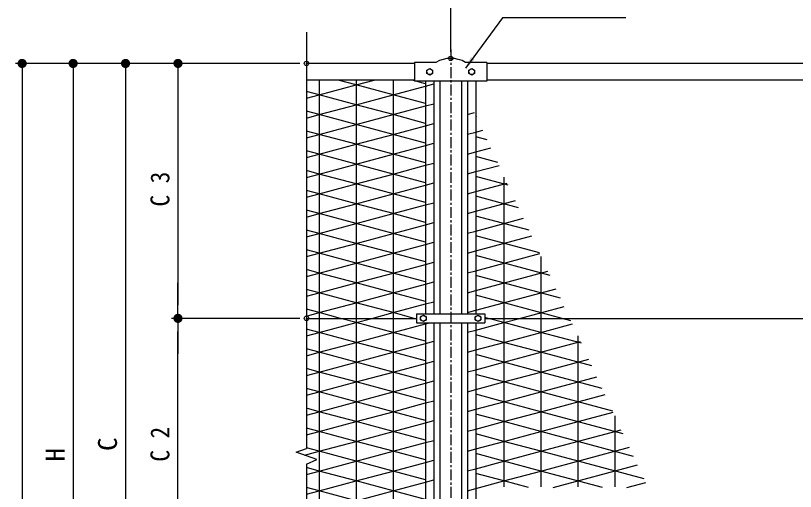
# Model space of a CAD drawing. Units: millimetres, scale not verified. Extents: x -5011 to 5012, y -3543 to 3544.
# Drawn here: x -2608 to -823, y 991 to 2079 of the extents above; entities that cross this region are included whole.
import ezdxf
from ezdxf.enums import TextEntityAlignment as Align

# ---------------------------------------------------------------- set-up
doc = ezdxf.new("R2010")
doc.units = ezdxf.units.MM
doc.header["$LTSCALE"] = 20
doc.header["$PDMODE"] = 32
doc.header["$PDSIZE"] = 10
doc.linetypes.add('USER2', pattern=[2, 1.25, -0.25, 0.25, -0.25])
for name, color, linetype, lineweight in [('0-0_5寸法', 1, 'Continuous', 25), ('0-3_8部品', 7, 'Continuous', 25), ('0-6_1部材', 7, 'Continuous', 25), ('0-7_中心線', 1, 'USER2', 25), ('0-9_3パネル', 4, 'Continuous', 25), ('0-C_AMI-HATCH', 2, 'Continuous', 25), ('0-D_2網', 2, 'Continuous', 25)]:
    doc.layers.add(name, color=color, linetype=linetype, lineweight=lineweight)
doc.layers.add('0-1_DEFPOINTS', color=7, linetype='Continuous')
doc.styles.add('ＭＳ ゴシック', font='')
doc.styles.get('ＭＳ ゴシック').set_extended_font_data('MS Gothic')

# ---------------------------------------------------------------- blocks, each defined once
blk = doc.blocks.new('M1')
at = {"layer": '0-0_5寸法'}
blk.add_line((-7, 0), (-54.01, 0), dxfattribs=at)
for points in [[(7, 0), (-7, 0), (-6.94, 0.88)], [(0, 0), (-6.94, -0.88), (-7, 0)], [(0, 0), (-7, 0), (7, 0)], [(6.94, 0.88), (-6.94, 0.88), (-6.78, 1.74)], [(7, 0), (-6.94, 0.88), (6.94, 0.88)], [(0, 0), (-6.78, -1.74), (-6.94, -0.88)], [(6.51, 2.58), (-6.78, 1.74), (-6.51, 2.58)], [(6.78, 1.74), (-6.78, 1.74), (6.51, 2.58)], [(6.94, 0.88), (-6.78, 1.74), (6.78, 1.74)], [(0, 0), (-6.51, -2.58), (-6.78, -1.74)], [(6.51, 2.58), (-6.51, 2.58), (-6.13, 3.37)], [(0, 0), (-6.13, -3.37), (-6.51, -2.58)], [(6.13, 3.37), (-6.13, 3.37), (-5.66, 4.11)], [(6.51, 2.58), (-6.13, 3.37), (6.13, 3.37)], [(0, 0), (-5.66, -4.11), (-6.13, -3.37)], [(5.66, 4.11), (-5.66, 4.11), (-5.1, 4.79)], [(6.13, 3.37), (-5.66, 4.11), (5.66, 4.11)], [(0, 0), (-5.1, -4.79), (-5.66, -4.11)], [(5.1, 4.79), (-5.1, 4.79), (-4.46, 5.39)], [(5.66, 4.11), (-5.1, 4.79), (5.1, 4.79)], [(0, 0), (-4.46, -5.39), (-5.1, -4.79)], [(3.75, 5.91), (-4.46, 5.39), (-3.75, 5.91)], [(4.46, 5.39), (-4.46, 5.39), (3.75, 5.91)], [(5.1, 4.79), (-4.46, 5.39), (4.46, 5.39)], [(0, 0), (-3.75, -5.91), (-4.46, -5.39)], [(3.75, 5.91), (-3.75, 5.91), (-2.98, 6.33)], [(0, 0), (-2.98, -6.33), (-3.75, -5.91)], [(2.98, 6.33), (-2.98, 6.33), (-2.16, 6.66)], [(3.75, 5.91), (-2.98, 6.33), (2.98, 6.33)], [(0, 0), (-2.16, -6.66), (-2.98, -6.33)], [(2.16, 6.66), (-2.16, 6.66), (-1.31, 6.88)], [(2.98, 6.33), (-2.16, 6.66), (2.16, 6.66)], [(0, 0), (-1.31, -6.88), (-2.16, -6.66)], [(1.31, 6.88), (-1.31, 6.88), (-0.44, 6.99)], [(2.16, 6.66), (-1.31, 6.88), (1.31, 6.88)], [(0, 0), (-0.44, -6.99), (-1.31, -6.88)], [(1.31, 6.88), (-0.44, 6.99), (0.44, 6.99)], [(0, 0), (0.44, -6.99), (-0.44, -6.99)], [(6.94, -0.88), (0, 0), (7, 0)], [(6.78, -1.74), (0, 0), (6.94, -0.88)], [(6.51, -2.58), (0, 0), (6.78, -1.74)], [(6.13, -3.37), (0, 0), (6.51, -2.58)], [(5.66, -4.11), (0, 0), (6.13, -3.37)], [(5.1, -4.79), (0, 0), (5.66, -4.11)], [(4.46, -5.39), (0, 0), (5.1, -4.79)], [(3.75, -5.91), (0, 0), (4.46, -5.39)], [(2.98, -6.33), (0, 0), (3.75, -5.91)], [(2.16, -6.66), (0, 0), (2.98, -6.33)], [(1.31, -6.88), (0, 0), (2.16, -6.66)], [(0.44, -6.99), (0, 0), (1.31, -6.88)]]:
    blk.add_solid(points, dxfattribs=at)

msp = doc.modelspace()

# ---------------------------------------------------------------- linework, layer by layer
at = {"layer": '0-0_5寸法'}
for p, q in [((-1612.16, 1996.13), (-1612.16, 2273.75)), ((-1957.16, 1969.63), (-2607.83, 1969.63)), ((-1957.16, 1969.63), (-2491.24, 1969.63)), ((-1957.16, 1969.63), (-2371.24, 1969.63)), ((-1957.16, 1969.63), (-2251.24, 1969.63)), ((-2592.83, 1939.63), (-2592.83, -100.37)), ((-2476.24, 1939.63), (-2476.24, 199.63)), ((-2356.24, 1939.63), (-2356.24, 249.63)), ((-2236.24, 1939.63), (-2236.24, 1416.63)), ((-1957.16, 1386.63), (-2251.24, 1386.63)), ((-1957.16, 1386.63), (-2251.24, 1386.63)), ((-2236.24, 832.63), (-2236.24, 1356.63))]:
    msp.add_line(p, q, dxfattribs=at)
msp.add_lwpolyline([(-1211.67, 2073.95), (-1493.71, 2073.95), (-1578.36, 1958.67)], dxfattribs=at)
msp.add_solid([(-1579.55, 1957.05), (-1565.99, 1984.32), (-1557.59, 1978.15)], dxfattribs=at)
at = {"layer": '0-1_DEFPOINTS'}
for p in [(-1612.16, 1981.13), (-1942.16, 1969.63), (-2236.24, 1386.63), (-1942.16, 1386.63)]:
    msp.add_point(p, dxfattribs=at)
at = {"layer": '0-3_8部品'}
for p, q in [((-1694.66, 1972.13), (-1694.66, 1929.13)), ((-1646.15, 1972.13), (-1694.66, 1972.13)), ((-1529.66, 1972.13), (-1578.16, 1972.13)), ((-1529.66, 1972.13), (-1529.66, 1929.13)), ((-1666.65, 1954.38), (-1660.15, 1958.14)), ((-1666.65, 1946.88), (-1666.65, 1954.38)), ((-1660.15, 1943.13), (-1666.65, 1946.88)), ((-1660.15, 1958.14), (-1653.65, 1954.38)), ((-1653.65, 1946.88), (-1660.15, 1943.13)), ((-1653.65, 1954.38), (-1653.65, 1946.88)), ((-1570.66, 1954.38), (-1564.16, 1958.14)), ((-1570.66, 1946.88), (-1570.66, 1954.38)), ((-1564.16, 1943.13), (-1570.66, 1946.88)), ((-1564.16, 1958.14), (-1557.66, 1954.38)), ((-1557.66, 1946.88), (-1564.16, 1943.13)), ((-1557.66, 1954.38), (-1557.66, 1946.88)), ((-1529.66, 1929.13), (-1694.66, 1929.13)), ((-1690.15, 1396.63), (-1534.16, 1396.63)), ((-1690.15, 1396.63), (-1690.15, 1376.63)), ((-1681.15, 1390.38), (-1674.65, 1394.14)), ((-1674.65, 1394.14), (-1668.15, 1390.38)), ((-1556.16, 1390.38), (-1549.66, 1394.14)), ((-1549.66, 1394.14), (-1543.16, 1390.38)), ((-1534.16, 1396.63), (-1534.16, 1376.63)), ((-1942.16, 1386.63), (-1690.15, 1386.63)), ((-1690.15, 1376.63), (-1534.16, 1376.63)), ((-1681.15, 1382.88), (-1681.15, 1390.38)), ((-1674.65, 1379.13), (-1681.15, 1382.88)), ((-1668.15, 1382.88), (-1674.65, 1379.13)), ((-1668.15, 1390.38), (-1668.15, 1382.88)), ((-1543.16, 1382.88), (-1549.66, 1379.13)), ((-1543.16, 1390.38), (-1543.16, 1382.88)), ((-1534.16, 1386.63), (309.85, 1386.63))]:
    msp.add_line(p, q, dxfattribs=at)
msp.add_lwpolyline([(-1549.66, 1379.13), (-1556.16, 1382.88), (-1556.16, 1390.38)], dxfattribs=at)
for centre in [(-1660.15, 1950.63), (-1564.16, 1950.63), (-1674.65, 1386.63), (-1549.66, 1386.63)]:
    msp.add_circle(centre, 6.5, dxfattribs=at)
msp.add_arc((-1612.16, 1912.41), 68.72, 60.34695, 119.653, dxfattribs=at)
at = {"layer": '0-6_1部材'}
for p, q in [((-1694.66, 1969.63), (-1942.16, 1969.63)), ((305.34, 1969.63), (-1529.66, 1969.63)), ((-1694.66, 1931.63), (-1942.16, 1931.63)), ((-1669.65, 1929.13), (-1669.65, 1396.63)), ((-1650.65, 1929.13), (-1650.65, 1396.63)), ((-1637.16, 1929.13), (-1637.16, 1396.63)), ((-1587.16, 1929.13), (-1587.16, 1396.63)), ((-1573.66, 1929.13), (-1573.66, 1396.63)), ((-1554.66, 1929.13), (-1554.66, 1396.63)), ((305.34, 1931.63), (-1529.66, 1931.63)), ((-1669.65, 1376.63), (-1669.65, 812.63)), ((-1650.65, 1376.63), (-1650.65, 812.63)), ((-1637.16, 1376.63), (-1637.15, 812.63)), ((-1587.16, 1376.63), (-1587.15, 812.63)), ((-1573.66, 1376.63), (-1573.66, 812.63)), ((-1554.66, 1376.63), (-1554.66, 812.63))]:
    msp.add_line(p, q, dxfattribs=at)
at = {"layer": '0-7_中心線'}
msp.add_line((-1612.16, 2001.19), (-1612.16, -173.76), dxfattribs=at)
at = {"layer": '0-9_3パネル'}
for p, q in [((-1942.16, 2041.52), (-1942.16, 1089.09)), ((-1965.65, 1080.54), (-1942.16, 1089.09)), ((-1918.66, 1063.44), (-1965.65, 1080.54)), ((-1942.16, 1053.39), (-1942.16, 87.04)), ((-1942.15, 1053.39), (-1918.66, 1063.44))]:
    msp.add_line(p, q, dxfattribs=at)
at = {"layer": '0-C_AMI-HATCH'}
for p, q in [((-1913.02, 1931.63), (-1913.02, 257.63)), ((-1828.51, 1931.63), (-1828.51, 257.63)), ((-1743.99, 1931.63), (-1743.99, 257.63)), ((-1490.43, 1709.9), (-1490.43, 1001.08)), ((-1405.91, 1528.05), (-1405.91, 1001.08)), ((-1321.39, 1346.78), (-1321.39, 1001.08)), ((-1236.88, 1163.77), (-1236.88, 1001.08))]:
    msp.add_line(p, q, dxfattribs=at)
at = {"layer": '0-D_2網'}
for p, q in [((-1694.66, 1929.94), (-1700.96, 1931.63)), ((-1669.65, 1923.24), (-1691.64, 1929.13)), ((-1743.99, 1897.87), (-1669.65, 1917.78)), ((-1669.65, 1917.78), (-1650.65, 1922.87)), ((-1913.02, 1897.87), (-1942.16, 1905.67)), ((-1828.51, 1875.22), (-1913.02, 1897.87)), ((-1828.51, 1875.22), (-1743.99, 1897.87)), ((-1913.02, 1852.57), (-1828.51, 1875.22)), ((-1743.99, 1852.57), (-1828.51, 1875.22)), ((-1669.65, 1872.49), (-1650.65, 1877.58)), ((-1913.02, 1852.57), (-1942.16, 1860.38)), ((-1743.99, 1852.57), (-1669.65, 1872.49)), ((-1573.66, 1852.92), (-1557.33, 1857.29)), ((-1942.16, 1844.77), (-1913.02, 1852.57)), ((-1828.51, 1829.93), (-1913.02, 1852.57)), ((-1828.51, 1829.93), (-1743.99, 1852.57)), ((-1669.65, 1832.65), (-1743.99, 1852.57)), ((-1552.35, 1846.52), (-1554.66, 1847.14)), ((-1913.02, 1807.28), (-1828.51, 1829.93)), ((-1743.99, 1807.28), (-1828.51, 1829.93)), ((-1913.02, 1807.28), (-1942.16, 1815.09)), ((-1942.16, 1799.47), (-1913.02, 1807.28)), ((-1828.51, 1784.63), (-1913.02, 1807.28)), ((-1669.65, 1787.36), (-1743.99, 1807.28)), ((-1573.66, 1807.63), (-1554.66, 1812.72)), ((-1554.66, 1812.72), (-1538.69, 1817)), ((-1743.99, 1761.99), (-1828.51, 1784.63)), ((-1669.65, 1781.9), (-1650.65, 1786.99)), ((-1528.43, 1794.81), (-1554.66, 1801.84)), ((-1913.02, 1761.99), (-1942.16, 1769.79)), ((-1743.99, 1761.99), (-1669.65, 1781.9)), ((-1573.66, 1762.33), (-1554.66, 1767.42)), ((-1554.66, 1767.42), (-1520.05, 1776.7)), ((-1828.51, 1739.34), (-1913.02, 1761.99)), ((-1828.51, 1739.34), (-1743.99, 1761.99)), ((-1669.65, 1742.07), (-1743.99, 1761.99)), ((-1504.51, 1743.11), (-1554.66, 1756.55)), ((-1913.02, 1716.69), (-1828.51, 1739.34)), ((-1743.99, 1716.69), (-1828.51, 1739.34)), ((-1743.99, 1716.69), (-1669.65, 1736.61)), ((-1669.65, 1736.61), (-1650.65, 1741.7)), ((-1554.66, 1722.13), (-1501.4, 1736.4)), ((-1913.02, 1716.69), (-1942.16, 1724.5)), ((-1942.16, 1708.89), (-1913.02, 1716.69)), ((-1828.51, 1694.05), (-1913.02, 1716.69)), ((-1828.51, 1694.05), (-1743.99, 1716.69)), ((-1669.65, 1696.77), (-1743.99, 1716.69)), ((-1573.66, 1717.04), (-1554.66, 1722.13)), ((-1669.65, 1691.32), (-1650.65, 1696.41)), ((-1480.59, 1691.41), (-1554.66, 1711.26)), ((-1554.66, 1676.84), (-1482.76, 1696.1)), ((-1913.02, 1671.4), (-1942.16, 1679.21)), ((-1913.02, 1671.4), (-1828.51, 1694.05)), ((-1743.99, 1671.4), (-1828.51, 1694.05)), ((-1743.99, 1671.4), (-1669.65, 1691.32)), ((-1942.16, 1663.59), (-1913.02, 1671.4)), ((-1828.51, 1648.75), (-1913.02, 1671.4)), ((-1828.51, 1648.75), (-1743.99, 1671.4)), ((-1669.65, 1651.48), (-1743.99, 1671.4)), ((-1573.66, 1671.75), (-1554.66, 1676.84)), ((-1456.67, 1639.71), (-1554.66, 1665.96)), ((-1913.02, 1626.11), (-1828.51, 1648.75)), ((-1743.99, 1626.11), (-1828.51, 1648.75)), ((-1743.99, 1626.11), (-1669.65, 1646.02)), ((-1669.65, 1646.02), (-1650.65, 1651.11)), ((-1554.66, 1631.54), (-1464.11, 1655.8)), ((-1913.02, 1626.11), (-1942.16, 1633.91)), ((-1942.16, 1618.3), (-1913.02, 1626.11)), ((-1828.51, 1603.46), (-1913.02, 1626.11)), ((-1828.51, 1603.46), (-1743.99, 1626.11)), ((-1669.65, 1606.19), (-1743.99, 1626.11)), ((-1573.66, 1626.45), (-1554.66, 1631.54)), ((-1432.75, 1588), (-1554.66, 1620.67)), ((-1554.66, 1586.25), (-1445.47, 1615.51)), ((-1913.02, 1580.81), (-1942.16, 1588.62)), ((-1913.02, 1580.81), (-1828.51, 1603.46)), ((-1743.99, 1580.81), (-1828.51, 1603.46)), ((-1743.99, 1580.81), (-1669.65, 1600.73)), ((-1669.65, 1600.73), (-1650.65, 1605.82)), ((-1942.16, 1573.01), (-1913.02, 1580.81)), ((-1828.51, 1558.17), (-1913.02, 1580.81)), ((-1828.51, 1558.17), (-1743.99, 1580.81)), ((-1669.65, 1560.89), (-1743.99, 1580.81)), ((-1573.66, 1581.16), (-1554.66, 1586.25)), ((-1408.83, 1536.3), (-1554.66, 1575.38)), ((-1554.66, 1540.96), (-1426.83, 1575.21)), ((-1913.02, 1535.52), (-1828.51, 1558.17)), ((-1743.99, 1535.52), (-1828.51, 1558.17)), ((-1743.99, 1535.52), (-1669.65, 1555.44)), ((-1669.65, 1555.44), (-1650.65, 1560.53)), ((-1942.16, 1527.71), (-1913.02, 1535.52)), ((-1828.51, 1512.87), (-1743.99, 1535.52)), ((-1669.65, 1515.6), (-1743.99, 1535.52)), ((-1573.66, 1535.87), (-1554.66, 1540.96)), ((-1554.66, 1495.66), (-1408.18, 1534.91)), ((-1384.91, 1484.6), (-1554.66, 1530.08)), ((-1913.02, 1490.23), (-1828.51, 1512.87)), ((-1743.99, 1490.23), (-1669.65, 1510.14)), ((-1669.65, 1510.14), (-1650.65, 1515.23)), ((-1942.16, 1482.42), (-1913.02, 1490.23)), ((-1828.51, 1467.58), (-1743.99, 1490.23)), ((-1573.66, 1490.57), (-1554.66, 1495.66)), ((-1360.99, 1432.89), (-1554.66, 1484.79)), ((-1913.02, 1444.93), (-1828.51, 1467.58)), ((-1743.99, 1444.93), (-1669.65, 1464.85)), ((-1669.65, 1464.85), (-1650.65, 1469.94)), ((-1942.16, 1437.13), (-1913.02, 1444.93)), ((-1828.51, 1422.29), (-1743.99, 1444.93)), ((-1913.02, 1399.64), (-1828.51, 1422.29)), ((-1942.16, 1391.83), (-1913.02, 1399.64)), ((-1913.02, 1354.35), (-1942.16, 1362.15)), ((-1405.91, 1354.35), (-1333.61, 1373.72)), ((-1828.51, 1331.7), (-1913.02, 1354.35)), ((-1490.43, 1331.7), (-1405.91, 1354.35)), ((-1743.99, 1309.05), (-1828.51, 1331.7)), ((-1554.66, 1314.49), (-1490.43, 1331.7)), ((-1405.91, 1309.05), (-1314.96, 1333.42)), ((-1913.02, 1309.05), (-1942.16, 1316.86)), ((-1828.51, 1286.41), (-1913.02, 1309.05)), ((-1669.65, 1289.13), (-1743.99, 1309.05)), ((-1573.66, 1309.4), (-1554.66, 1314.49)), ((-1490.43, 1286.41), (-1405.91, 1309.05)), ((-1743.99, 1263.76), (-1828.51, 1286.41)), ((-1669.65, 1283.68), (-1650.65, 1288.77)), ((-1554.66, 1269.2), (-1490.43, 1286.41)), ((-1405.91, 1263.76), (-1296.32, 1293.12)), ((-1913.02, 1263.76), (-1942.16, 1271.57)), ((-1743.99, 1263.76), (-1669.65, 1283.68)), ((-1573.66, 1264.11), (-1554.66, 1269.2)), ((-1828.51, 1241.11), (-1913.02, 1263.76)), ((-1828.51, 1241.11), (-1743.99, 1263.76)), ((-1669.65, 1243.84), (-1743.99, 1263.76)), ((-1490.43, 1241.11), (-1554.66, 1258.32)), ((-1490.43, 1241.11), (-1405.91, 1263.76)), ((-1913.02, 1218.47), (-1828.51, 1241.11)), ((-1743.99, 1218.47), (-1828.51, 1241.11)), ((-1743.99, 1218.47), (-1669.65, 1238.38)), ((-1669.65, 1238.38), (-1650.65, 1243.47)), ((-1554.66, 1223.9), (-1490.43, 1241.11)), ((-1405.91, 1218.47), (-1490.43, 1241.11)), ((-1913.02, 1218.47), (-1942.16, 1226.27)), ((-1942.16, 1210.66), (-1913.02, 1218.47)), ((-1828.51, 1195.82), (-1913.02, 1218.47)), ((-1828.51, 1195.82), (-1743.99, 1218.47)), ((-1669.65, 1198.55), (-1743.99, 1218.47)), ((-1573.66, 1218.81), (-1554.66, 1223.9)), ((-1241.38, 1174.38), (-1405.91, 1218.47)), ((-1913.02, 1173.17), (-1828.51, 1195.82)), ((-1743.99, 1173.17), (-1828.51, 1195.82)), ((-1669.65, 1193.09), (-1650.65, 1198.18)), ((-1490.43, 1195.82), (-1554.66, 1213.03)), ((-1405.91, 1173.17), (-1490.43, 1195.82)), ((-1405.91, 1173.17), (-1259.03, 1212.53)), ((-1743.99, 1173.17), (-1669.65, 1193.09)), ((-1942.16, 1165.37), (-1913.02, 1173.17)), ((-1828.51, 1150.53), (-1743.99, 1173.17)), ((-1669.65, 1153.25), (-1743.99, 1173.17)), ((-1490.43, 1150.53), (-1554.66, 1167.74)), ((-1490.43, 1150.53), (-1405.91, 1173.17)), ((-1217.46, 1122.68), (-1405.91, 1173.17)), ((-1405.91, 1127.88), (-1240.39, 1172.23)), ((-1913.02, 1127.88), (-1828.51, 1150.53)), ((-1554.66, 1133.32), (-1490.43, 1150.53)), ((-1405.91, 1127.88), (-1490.43, 1150.53)), ((-1942.16, 1120.07), (-1913.02, 1127.88)), ((-1573.66, 1128.23), (-1554.66, 1133.32)), ((-1490.43, 1105.23), (-1405.91, 1127.88)), ((-1405.91, 1082.59), (-1221.75, 1131.93)), ((-1193.54, 1070.98), (-1405.91, 1127.88)), ((-1669.65, 1102.5), (-1650.65, 1107.59)), ((-1490.43, 1105.23), (-1554.66, 1122.44)), ((-1743.99, 1082.59), (-1669.65, 1102.5)), ((-1554.66, 1088.02), (-1490.43, 1105.23)), ((-1405.91, 1082.59), (-1490.43, 1105.23)), ((-1405.91, 1037.29), (-1203.1, 1091.64)), ((-1828.51, 1059.94), (-1743.99, 1082.59)), ((-1573.66, 1082.93), (-1554.66, 1088.02)), ((-1490.43, 1059.94), (-1405.91, 1082.59)), ((-1169.62, 1019.27), (-1405.91, 1082.59)), ((-1913.02, 1037.29), (-1828.51, 1059.94)), ((-1743.99, 1037.29), (-1669.65, 1057.21)), ((-1669.65, 1057.21), (-1650.65, 1062.3)), ((-1554.66, 1042.73), (-1490.43, 1059.94)), ((-1942.16, 1029.49), (-1913.02, 1037.29)), ((-1828.51, 1014.65), (-1743.99, 1037.29)), ((-1573.66, 1037.64), (-1554.66, 1042.73)), ((-1490.43, 1014.65), (-1405.91, 1037.29)), ((-1377.9, 999.5), (-1184.46, 1051.34)), ((-1913.02, 992), (-1828.51, 1014.65)), ((-1743.99, 992), (-1669.65, 1011.92)), ((-1669.65, 1011.92), (-1650.65, 1017.01)), ((-1554.66, 997.44), (-1490.43, 1014.65)), ((-1208.87, 999.5), (-1165.82, 1011.04)), ((-1942.16, 984.19), (-1913.02, 992)), ((-1828.51, 969.35), (-1743.99, 992)), ((-1573.66, 992.35), (-1554.66, 997.44))]:
    msp.add_line(p, q, dxfattribs=at)
for points in [[(-1942.16, 1890.06), (-1913.02, 1897.87), (-1828.51, 1920.51), (-1787.01, 1931.63)], [(-1669.65, 1877.95), (-1743.99, 1897.87), (-1828.51, 1920.51), (-1870, 1931.63)], [(-1942.16, 1754.18), (-1913.02, 1761.99), (-1828.51, 1784.63), (-1743.99, 1807.28), (-1669.65, 1827.2), (-1650.65, 1832.29)], [(-1669.65, 1470.31), (-1743.99, 1490.23), (-1828.51, 1512.87), (-1913.02, 1535.52), (-1942.16, 1543.33)], [(-1669.65, 1425.01), (-1743.99, 1444.93), (-1828.51, 1467.58), (-1913.02, 1490.23), (-1942.16, 1498.03)], [(-1573.66, 1445.28), (-1554.66, 1450.37), (-1389.54, 1494.61)], [(-1690.15, 1385.21), (-1695.44, 1386.63), (-1743.99, 1399.64), (-1828.51, 1422.29), (-1913.02, 1444.93), (-1942.16, 1452.74)], [(-1573.66, 1399.99), (-1554.66, 1405.08), (-1370.9, 1454.32)], [(-1337.07, 1381.19), (-1357.37, 1386.63), (-1554.66, 1439.5)], [(-1942.16, 1346.54), (-1913.02, 1354.35), (-1828.51, 1376.99), (-1792.53, 1386.63), (-1743.99, 1399.64), (-1669.65, 1419.56), (-1650.65, 1424.65)], [(-1573.66, 1354.69), (-1554.66, 1359.78), (-1490.43, 1376.99), (-1454.46, 1386.63), (-1352.25, 1414.02)], [(-1669.65, 1334.43), (-1743.99, 1354.35), (-1828.51, 1376.99), (-1864.48, 1386.63), (-1913.02, 1399.64), (-1942.16, 1407.45)], [(-1942.16, 1301.25), (-1913.02, 1309.05), (-1828.51, 1331.7), (-1743.99, 1354.35), (-1669.65, 1374.26), (-1660.81, 1376.63)], [(-1313.15, 1329.49), (-1405.91, 1354.35), (-1490.43, 1376.99), (-1526.4, 1386.63), (-1534.16, 1388.71)], [(-1289.22, 1277.79), (-1405.91, 1309.05), (-1490.43, 1331.7), (-1554.66, 1348.91)], [(-1942.16, 1255.95), (-1913.02, 1263.76), (-1828.51, 1286.41), (-1743.99, 1309.05), (-1669.65, 1328.97), (-1650.65, 1334.06)], [(-1265.3, 1226.08), (-1405.91, 1263.76), (-1490.43, 1286.41), (-1554.66, 1303.62)], [(-1573.66, 1173.52), (-1554.66, 1178.61), (-1490.43, 1195.82), (-1405.91, 1218.47), (-1277.68, 1252.83)], [(-1669.65, 1107.96), (-1743.99, 1127.88), (-1828.51, 1150.53), (-1913.02, 1173.17), (-1942.16, 1180.98)], [(-1946.57, 1073.6), (-1913.02, 1082.59), (-1828.51, 1105.23), (-1743.99, 1127.88), (-1669.65, 1147.8), (-1650.65, 1152.89)], [(-1669.65, 1062.67), (-1743.99, 1082.59), (-1828.51, 1105.23), (-1913.02, 1127.88), (-1942.16, 1135.69)], [(-1669.65, 1017.37), (-1743.99, 1037.29), (-1828.51, 1059.94), (-1913.02, 1082.59), (-1942.16, 1090.39)], [(-1264.88, 999.5), (-1405.91, 1037.29), (-1490.43, 1059.94), (-1554.66, 1077.15)], [(-1669.65, 972.08), (-1743.99, 992), (-1828.51, 1014.65), (-1913.02, 1037.29), (-1942.16, 1045.1)], [(-1433.92, 999.5), (-1490.43, 1014.65), (-1554.66, 1031.86)], [(-1669.65, 926.79), (-1743.99, 946.71), (-1828.51, 969.35), (-1913.02, 992), (-1942.16, 999.81)]]:
    msp.add_lwpolyline(points, dxfattribs=at)

# ---------------------------------------------------------------- block references
at = {"layer": '0-0_5寸法', "xscale": 1.5, "yscale": 1.5}
for p, rotation in [((-2592.83, 1969.63), 90), ((-2476.24, 1969.63), 90), ((-2356.24, 1969.63), 90), ((-2236.24, 1969.63), 90), ((-2236.24, 1386.63), 270), ((-2236.24, 1386.63), 90)]:
    msp.add_blockref('M1', p, dxfattribs=dict(at, rotation=rotation))

# ---------------------------------------------------------------- texts
at = {"layer": '0-0_5寸法', "color": 3, "style": 'ＭＳ ゴシック'}
for s, width, p in [('C 3', 0.9, (-2242.91, 1642.43)), ('C 2', 0.9, (-2242.91, 1058.93)), ('C', 1.05, (-2362.91, 1083.38)), ('H', 1.05, (-2482.91, 1059.13))]:
    msp.add_text(s, height=43.26, rotation=90, dxfattribs=dict(at, width=width)).set_placement(p, align=Align.BOTTOM_LEFT)

doc.saveas('drawing.dxf')
